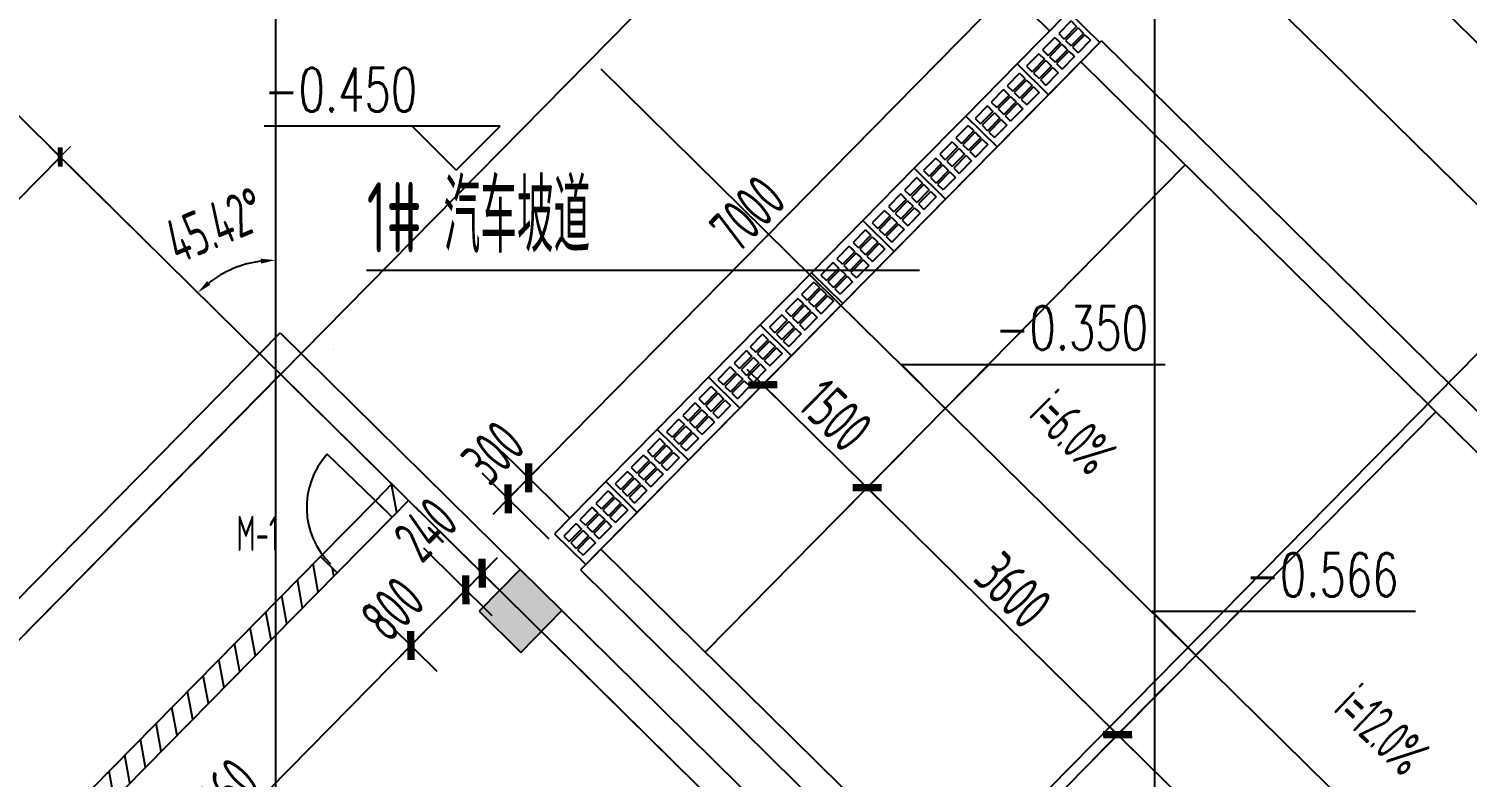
# Model space of a CAD drawing. Extents: x 1596194 to 1987057, y -212608 to 63160.
# Drawn here: x 1667505 to 1682232, y 40438 to 48097 of the extents above; entities that cross this region are included whole.
import ezdxf

# ---------------------------------------------------------------- set-up
doc = ezdxf.new("R2010")
doc.units = 0
doc.header["$LTSCALE"] = 100
doc.header["$MEASUREMENT"] = 0
doc.layers.get('0').update_dxf_attribs({"linetype": 'CONTINUOUS'})
doc.layers.get('DEFPOINTS').update_dxf_attribs({"linetype": 'CONTINUOUS'})
for name, color, linetype in [('_走道示意', 8, 'CONTINUOUS'), ('BALCONY', 6, 'CONTINUOUS'), ('COLUMN', 1, 'CONTINUOUS'), ('DOTE', 251, 'CONTINUOUS'), ('HA', 150, 'CONTINUOUS'), ('PUB_DIM', 3, 'CONTINUOUS'), ('PUB_TEXT', 30, 'CONTINUOUS'), ('SOLID_HATCH', 40, 'CONTINUOUS'), ('STAIR', 5, 'CONTINUOUS'), ('WALL', 2, 'CONTINUOUS'), ('WINDOW', 4, 'CONTINUOUS')]:
    doc.layers.add(name, color=color, linetype=linetype)
doc.layers.add('AXIS', color=3, linetype='CONTINUOUS', lineweight=9)
doc.styles.add('_TCH_DIM', font='SIMPLEX', dxfattribs={"bigfont": 'GBCBIG'})
doc.styles.add('DIM_FONT', font='SYSZ.shx', dxfattribs={"width": 0.7, "bigfont": 'SYFS.shx'})
doc.dimstyles.new('ANGL150', dxfattribs={"dimscale": 1.5, "dimtxt": 300, "dimasz": 100, "dimexe": 250, "dimexo": 300, "dimgap": 150, "dimtad": 1, "dimdec": 0, "dimzin": 0, "dimdsep": 46, "dimtxsty": 'DIM_FONT', "dimcen": 0.09, "dimclrt": 7, "dimazin": 2, "dimtfac": 1, "dimtdec": 0, "dimtix": 1, "dimtmove": 2, "dimatfit": 3, "dimfxl": 0, "dimtolj": 1, "dimtzin": 0, "dimarcsym": 0})
doc.dimstyles.new('DIMN-200', dxfattribs={"dimtxt": 300, "dimasz": 1, "dimexe": 250, "dimexo": 0, "dimgap": 150, "dimtad": 1, "dimdec": 0, "dimdsep": 46, "dimtxsty": 'DIM_FONT', "dimblk": '_DIMX', "dimcen": 2.5, "dimclrd": 3, "dimclre": 3, "dimclrt": 7, "dimadec": 0, "dimazin": 0, "dimtfac": 1, "dimtdec": 0, "dimtix": 1, "dimtmove": 2, "dimatfit": 3, "dimldrblk": '_DIMX', "dimfxl": 0, "dimtolj": 1, "dimtzin": 0, "dimarcsym": 0})
doc.dimstyles.new('DIMN150', dxfattribs={"dimscale": 1.5, "dimtxt": 300, "dimasz": 1, "dimexe": 250, "dimexo": 300, "dimgap": 30, "dimtad": 1, "dimdec": 0, "dimzin": 0, "dimdsep": 46, "dimtxsty": 'DIM_FONT', "dimblk": 'ARCHTICK', "dimcen": 0.09, "dimclrt": 7, "dimazin": 2, "dimtfac": 1, "dimtdec": 0, "dimtix": 1, "dimtmove": 2, "dimatfit": 3, "dimldrblk": 'DOT', "dimfxl": 0, "dimtolj": 1, "dimtzin": 0, "dimarcsym": 0})

# ---------------------------------------------------------------- blocks, each defined once
blk = doc.blocks.new('_archtick')
blk.add_line((-150, 0), (150, 0))
at = {"const_width": 50}
blk.add_lwpolyline([(-70, -70), (70, 70)], dxfattribs=at)
blk = doc.blocks.new('*D271')
at = {"layer": 'DEFPOINTS', "color": 0}
for p in [(1672623, 43502), (1673363, 42773), (1673153, 42559)]:
    blk.add_point(p, dxfattribs=at)
at = {"layer": 'PUB_DIM', "color": 0, "lineweight": -2}
for p, q in [((1673043, 43088), (1672356, 43765)), ((1672832, 42875), (1672146, 43551)), ((1672413, 43288), (1672623, 43502))]:
    blk.add_line(p, q, dxfattribs=at)
at = {"layer": 'PUB_DIM', "color": 0, "lineweight": -2, "xscale": 1.5, "yscale": 1.5, "zscale": 1.5}
for p, rotation in [((1672623, 43502), 45.42128490438709), ((1672413, 43288), 225.4212849043871)]:
    blk.add_blockref('_archtick', p, dxfattribs=dict(at, rotation=rotation))
at = {"layer": 'PUB_DIM', "color": 7, "insert": (1672259, 43761), "char_height": 450, "attachment_point": 5, "rotation": 45.4213, "style": 'DIM_FONT'}
blk.add_mtext('\\A1;300', dxfattribs=at)
blk = doc.blocks.new('_Dot')
at = {"color": 0, "linetype": 'ByBlock', "lineweight": -2}
blk.add_line((-0.5, 0), (-1, 0), dxfattribs=at)
at = {"color": 0, "linetype": 'ByBlock', "const_width": 0.5}
blk.add_lwpolyline([(-0.25, 0, 1), (0.25, 0, 1)], format="xyb", close=True, dxfattribs=at)
blk = doc.blocks.new('*D272')
at = {"layer": 'DEFPOINTS', "color": 0}
for p in [(1677536, 48488), (1678276, 47758), (1673363, 42773)]:
    blk.add_point(p, dxfattribs=at)
at = {"layer": 'PUB_DIM', "color": 0, "lineweight": -2}
for p, q in [((1677956, 48074), (1677269, 48751)), ((1672623, 43502), (1677536, 48488)), ((1673043, 43088), (1672356, 43765))]:
    blk.add_line(p, q, dxfattribs=at)
at = {"layer": 'PUB_DIM', "color": 0, "lineweight": -2, "xscale": 1.5, "yscale": 1.5, "zscale": 1.5}
for p, rotation in [((1677536, 48488), 45.42128490438655), ((1672623, 43502), 225.4212849043865)]:
    blk.add_blockref('_archtick', p, dxfattribs=dict(at, rotation=rotation))
at = {"layer": 'PUB_DIM', "color": 7, "insert": (1674865, 46207), "char_height": 450, "attachment_point": 5, "rotation": 45.4213, "style": 'DIM_FONT'}
blk.add_mtext('\\A1;7000', dxfattribs=at)
blk = doc.blocks.new('*D273')
at = {"layer": 'DEFPOINTS', "color": 0}
for p in [(1677747, 48701), (1678487, 47972), (1678276, 47758)]:
    blk.add_point(p, dxfattribs=at)
at = {"layer": 'PUB_DIM', "color": 0, "lineweight": -2}
for p, q in [((1678166, 48288), (1677480, 48965)), ((1677956, 48074), (1677269, 48751)), ((1677536, 48488), (1677747, 48701))]:
    blk.add_line(p, q, dxfattribs=at)
at = {"layer": 'PUB_DIM', "color": 0, "lineweight": -2, "xscale": 1.5, "yscale": 1.5, "zscale": 1.5}
for p, rotation in [((1677747, 48701), 45.42128490438992), ((1677536, 48488), 225.4212849043899)]:
    blk.add_blockref('_archtick', p, dxfattribs=dict(at, rotation=rotation))
at = {"layer": 'PUB_DIM', "color": 7, "insert": (1677386, 48918), "char_height": 450, "attachment_point": 5, "rotation": 45.4213, "style": 'DIM_FONT'}
blk.add_mtext('\\A1;300', dxfattribs=at)
blk = doc.blocks.new('*D328')
at = {"layer": 'DEFPOINTS', "color": 0}
for p in [(1671393, 43270), (1671224, 43099), (1672147, 42527)]:
    blk.add_point(p, dxfattribs=at)
at = {"layer": 'PUB_DIM', "color": 0, "lineweight": -2}
for p, q in [((1671713, 42954), (1672414, 42264)), ((1671545, 42784), (1672246, 42093)), ((1671979, 42356), (1672147, 42527))]:
    blk.add_line(p, q, dxfattribs=at)
at = {"layer": 'PUB_DIM', "color": 0, "lineweight": -2, "xscale": 1.5, "yscale": 1.5, "zscale": 1.5}
for p, rotation in [((1672147, 42527), 45.42128490432862), ((1671979, 42356), 225.4212849043286)]:
    blk.add_blockref('_archtick', p, dxfattribs=dict(at, rotation=rotation))
at = {"layer": 'PUB_DIM', "color": 7, "insert": (1671569, 42973), "char_height": 450, "attachment_point": 5, "rotation": 45.4213, "style": 'DIM_FONT'}
blk.add_mtext('\\A1;240', dxfattribs=at)
blk = doc.blocks.new('*D329')
at = {"layer": 'DEFPOINTS', "color": 0}
for p in [(1671224, 43099), (1670663, 42530), (1671979, 42356)]:
    blk.add_point(p, dxfattribs=at)
at = {"layer": 'PUB_DIM', "color": 0, "lineweight": -2}
for p, q in [((1671545, 42784), (1672246, 42093)), ((1671417, 41786), (1671979, 42356)), ((1670983, 42214), (1671684, 41523))]:
    blk.add_line(p, q, dxfattribs=at)
at = {"layer": 'PUB_DIM', "color": 0, "lineweight": -2, "xscale": 1.5, "yscale": 1.5, "zscale": 1.5}
for p, rotation in [((1671979, 42356), 45.42128490432641), ((1671417, 41786), 225.4212849043264)]:
    blk.add_blockref('_archtick', p, dxfattribs=dict(at, rotation=rotation))
at = {"layer": 'PUB_DIM', "color": 7, "insert": (1671229, 42160), "char_height": 450, "attachment_point": 5, "rotation": 45.4213, "style": 'DIM_FONT'}
blk.add_mtext('\\A1;800', dxfattribs=at)
blk = doc.blocks.new('*D330')
at = {"layer": 'DEFPOINTS', "color": 0}
for p in [(1670663, 42530), (1671417, 41786), (1667182, 38997)]:
    blk.add_point(p, dxfattribs=at)
at = {"layer": 'PUB_DIM', "color": 0, "lineweight": -2}
for p, q in [((1670983, 42214), (1671684, 41523)), ((1667936, 38253), (1671417, 41786)), ((1667502, 38681), (1668203, 37990))]:
    blk.add_line(p, q, dxfattribs=at)
at = {"layer": 'PUB_DIM', "color": 0, "lineweight": -2, "xscale": 1.5, "yscale": 1.5, "zscale": 1.5}
for p, rotation in [((1671417, 41786), 45.42128490432877), ((1667936, 38253), 225.4212849043288)]:
    blk.add_blockref('_archtick', p, dxfattribs=dict(at, rotation=rotation))
at = {"layer": 'PUB_DIM', "color": 7, "insert": (1669461, 40232), "char_height": 450, "attachment_point": 5, "rotation": 45.4213, "style": 'DIM_FONT'}
blk.add_mtext('\\A1;4960', dxfattribs=at)
blk = doc.blocks.new('*D1438')
at = {"layer": 'DEFPOINTS', "color": 0}
for p in [(1670030, 46029), (1669739, 45691), (1669021, 45607), (1670030, 44613)]:
    blk.add_point(p, dxfattribs=at)
at = {"layer": 'PUB_DIM', "color": 0}
for p, q in [((1670030, 45579), (1670030, 45354)), ((1669342, 45291), (1669502, 45133))]:
    blk.add_line(p, q, dxfattribs=at)
blk.add_arc((1670030, 44613), 1116, 97.7045, 127.7168, dxfattribs=at)
for points in [[(1669879, 45744), (1669882, 45694), (1670030, 45729)], [(1669364, 45477), (1669331, 45515), (1669235, 45397)]]:
    blk.add_solid(points, dxfattribs=at)
at = {"layer": 'PUB_DIM', "color": 7, "insert": (1669413, 46088), "char_height": 450, "attachment_point": 5, "rotation": 22.7106, "style": 'DIM_FONT'}
blk.add_mtext('\\A1;45.42°', dxfattribs=at)
blk = doc.blocks.new('*D1039')
at = {"layer": 'DEFPOINTS', "color": 0}
for p in [(1679453, 41686), (1683046, 38145), (1682246, 37334)]:
    blk.add_point(p, dxfattribs=at)
at = {"layer": 'PUB_DIM', "color": 0, "lineweight": -2}
for p, q in [((1679137, 41365), (1678389, 40607)), ((1678653, 40874), (1682246, 37334)), ((1682730, 37825), (1681983, 37066))]:
    blk.add_line(p, q, dxfattribs=at)
at = {"layer": 'PUB_DIM', "color": 0, "lineweight": -2, "xscale": 1.5, "yscale": 1.5, "zscale": 1.5}
for p, rotation in [((1678653, 40874), 135.4238443879346), ((1682246, 37334), 315.4238443879346)]:
    blk.add_blockref('_archtick', p, dxfattribs=dict(at, rotation=rotation))
at = {"layer": 'PUB_DIM', "color": 7, "insert": (1680661, 39319), "char_height": 450, "attachment_point": 5, "rotation": 315.4238, "style": 'DIM_FONT'}
blk.add_mtext('\\A1;5044', dxfattribs=at)
blk = doc.blocks.new('*D1040')
at = {"layer": 'DEFPOINTS', "color": 0}
for p in [(1676888, 44212), (1679453, 41686), (1678653, 40874)]:
    blk.add_point(p, dxfattribs=at)
at = {"layer": 'PUB_DIM', "color": 0, "lineweight": -2}
for p, q in [((1676572, 43892), (1675825, 43133)), ((1676088, 43401), (1678653, 40874)), ((1679137, 41365), (1678389, 40607))]:
    blk.add_line(p, q, dxfattribs=at)
at = {"layer": 'PUB_DIM', "color": 0, "lineweight": -2, "xscale": 1.5, "yscale": 1.5, "zscale": 1.5}
for p, rotation in [((1676088, 43401), 135.4238443879347), ((1678653, 40874), 315.4238443879347)]:
    blk.add_blockref('_archtick', p, dxfattribs=dict(at, rotation=rotation))
at = {"layer": 'PUB_DIM', "color": 7, "insert": (1677583, 42352), "char_height": 450, "attachment_point": 5, "rotation": 315.4238, "style": 'DIM_FONT'}
blk.add_mtext('\\A1;3600', dxfattribs=at)
blk = doc.blocks.new('*D1041')
at = {"layer": 'DEFPOINTS', "color": 0}
for p in [(1675820, 45265), (1676888, 44212), (1676088, 43401)]:
    blk.add_point(p, dxfattribs=at)
at = {"layer": 'PUB_DIM', "color": 0, "lineweight": -2}
for p, q in [((1675504, 44945), (1674757, 44186)), ((1675020, 44453), (1676088, 43401)), ((1676572, 43892), (1675825, 43133))]:
    blk.add_line(p, q, dxfattribs=at)
at = {"layer": 'PUB_DIM', "color": 0, "lineweight": -2, "xscale": 1.5, "yscale": 1.5, "zscale": 1.5}
for p, rotation in [((1675020, 44453), 135.4238443879341), ((1676088, 43401), 315.4238443879341)]:
    blk.add_blockref('_archtick', p, dxfattribs=dict(at, rotation=rotation))
at = {"layer": 'PUB_DIM', "color": 7, "insert": (1675766, 44142), "char_height": 450, "attachment_point": 5, "rotation": 315.4238, "style": 'DIM_FONT'}
blk.add_mtext('\\A1;1500', dxfattribs=at)
blk = doc.blocks.new('A$C4B905A97')
at = {"layer": 'BALCONY'}
for p, q in [((50, 365), (230, 365)), ((50, 285), (50, 365)), ((50, 310), (50, 340)), ((230, 285), (230, 365)), ((285, 365), (465, 365)), ((285, 285), (285, 365)), ((285, 310), (285, 340)), ((465, 285), (465, 365)), ((520, 285), (520, 365)), ((520, 365), (700, 365)), ((700, 285), (700, 365)), ((50, 285), (230, 285)), ((50, 185), (50, 265)), ((50, 265), (230, 265)), ((50, 210), (50, 240)), ((50, 185), (230, 185)), ((50, 165), (230, 165)), ((50, 165), (230, 165)), ((50, 85), (50, 165)), ((230, 185), (230, 265)), ((230, 85), (230, 165)), ((285, 285), (465, 285)), ((285, 185), (285, 265)), ((285, 265), (465, 265)), ((285, 210), (285, 240)), ((285, 185), (465, 185)), ((285, 165), (465, 165)), ((285, 165), (465, 165)), ((285, 85), (285, 165)), ((465, 185), (465, 265)), ((465, 85), (465, 165)), ((520, 285), (700, 285)), ((520, 265), (700, 265)), ((520, 185), (520, 265)), ((520, 185), (700, 185)), ((520, 85), (520, 165)), ((520, 165), (700, 165)), ((520, 165), (700, 165)), ((700, 185), (700, 265)), ((700, 85), (700, 165)), ((50, 110), (50, 140)), ((50, 85), (230, 85)), ((285, 110), (285, 140)), ((285, 85), (465, 85)), ((520, 85), (700, 85))]:
    blk.add_line(p, q, dxfattribs=at)
at = {"layer": 'WINDOW'}
blk.add_lwpolyline([(750, 0), (750, 450), (0, 450), (0, 0)], close=True, dxfattribs=at)
blk = doc.blocks.new('_fzh')
for p, q in [((-0.5, 0.5), (-0.5, -0.5)), ((0.5, 0.5), (-0.5, 0.5)), ((0.5, -0.5), (0.5, 0.5)), ((-0.5, -0.5), (0.5, -0.5))]:
    blk.add_line(p, q)
at = {"layer": 'SOLID_HATCH'}
blk.add_solid([(0.5, 0.5), (0.5, -0.5), (-0.5, 0.5), (-0.5, -0.5)], dxfattribs=at)
blk = doc.blocks.new('_DIMX')
blk.add_line((-150, 0), (150, 0))
at = {"const_width": 50}
blk.add_lwpolyline([(-70, -70), (70, 70)], dxfattribs=at)
blk = doc.blocks.new('*D21')
at = {"layer": 'AXIS', "color": 3, "lineweight": -2}
for p, q in [((1676237, 50808), (1677091, 51674)), ((1676986, 51566), (1683096, 45546)), ((1682349, 44786), (1683202, 45652))]:
    blk.add_line(p, q, dxfattribs=at)
at = {"layer": 'DEFPOINTS', "color": 0}
for p in [(1676237, 50808), (1683097, 45545), (1682349, 44786)]:
    blk.add_point(p, dxfattribs=at)
at = {"layer": 'AXIS', "color": 3, "lineweight": -2}
for p, rotation in [((1676985, 51567), 135.4212849041707), ((1683097, 45545), 315.4212849041706)]:
    blk.add_blockref('_DIMX', p, dxfattribs=dict(at, rotation=rotation))
at = {"layer": 'AXIS', "color": 7, "insert": (1680332, 48851), "char_height": 375, "attachment_point": 5, "rotation": 315.4213, "style": 'DIM_FONT'}
blk.add_mtext('\\A1;8580', dxfattribs=at)
blk = doc.blocks.new('*D20')
at = {"layer": 'AXIS', "color": 3, "lineweight": -2}
for p, q in [((1668658, 45966), (1667720, 46889)), ((1667826, 46783), (1663616, 42511)), ((1664446, 41692), (1663509, 42616))]:
    blk.add_line(p, q, dxfattribs=at)
at = {"layer": 'DEFPOINTS', "color": 0}
for p in [(1668658, 45966), (1663616, 42510), (1664446, 41692)]:
    blk.add_point(p, dxfattribs=at)
at = {"layer": 'AXIS', "color": 3, "lineweight": -2}
for p, rotation in [((1667827, 46784), 45.42128490417022), ((1663616, 42510), 225.4212849041702)]:
    blk.add_blockref('_DIMX', p, dxfattribs=dict(at, rotation=rotation))
at = {"layer": 'AXIS', "color": 7, "insert": (1665426, 44938), "char_height": 375, "attachment_point": 5, "rotation": 45.4213, "style": 'DIM_FONT'}
blk.add_mtext('\\A1;6000', dxfattribs=at)
blk = doc.blocks.new('M_A2ZXL')
blk.add_line((-0.472, 0), (-0.472, -1))
blk.add_arc((-0.5, 0), 1, 271.6231, 0)
blk = doc.blocks.new('*D19')
at = {"layer": 'AXIS', "color": 3, "lineweight": -2}
for p, q in [((1668658, 45966), (1666881, 47717)), ((1666987, 47611), (1648039, 28382)), ((1649708, 26735), (1647931, 28487))]:
    blk.add_line(p, q, dxfattribs=at)
at = {"layer": 'DEFPOINTS', "color": 0}
for p in [(1668658, 45966), (1648038, 28381), (1649708, 26735)]:
    blk.add_point(p, dxfattribs=at)
at = {"layer": 'AXIS', "color": 3, "lineweight": -2}
for p, rotation in [((1666987, 47611), 45.42128490416862), ((1648038, 28381), 225.4212849041686)]:
    blk.add_blockref('_DIMX', p, dxfattribs=dict(at, rotation=rotation))
at = {"layer": 'AXIS', "color": 7, "insert": (1657218, 38287), "char_height": 375, "attachment_point": 5, "rotation": 45.4213, "style": 'DIM_FONT'}
blk.add_mtext('\\A1;26998', dxfattribs=at)
blk = doc.blocks.new('*D24')
at = {"layer": 'AXIS', "color": 3, "lineweight": -2}
for p, q in [((1676237, 50808), (1677918, 52514)), ((1677814, 52407), (1691260, 39156)), ((1689685, 37556), (1691366, 39262))]:
    blk.add_line(p, q, dxfattribs=at)
at = {"layer": 'DEFPOINTS', "color": 0}
for p in [(1676237, 50808), (1691261, 39156), (1689685, 37556)]:
    blk.add_point(p, dxfattribs=at)
at = {"layer": 'AXIS', "color": 3, "lineweight": -2}
for p, rotation in [((1677813, 52407), 135.4212849041683), ((1691261, 39156), 315.4212849041683)]:
    blk.add_blockref('_DIMX', p, dxfattribs=dict(at, rotation=rotation))
at = {"layer": 'AXIS', "color": 7, "insert": (1684828, 46076), "char_height": 375, "attachment_point": 5, "rotation": 315.4213, "style": 'DIM_FONT'}
blk.add_mtext('\\A1;18880', dxfattribs=at)

msp = doc.modelspace()

# ---------------------------------------------------------------- hatches: boundary and pattern name
at = {"layer": 'HA'}
h = msp.add_hatch(dxfattribs=at)
h.set_pattern_fill('普通砖', color=256, scale=150, angle=10, style=0)
h.set_pattern_definition([(280.4213, (1670576.15, 42783.46), (184.407, 33.916), [])])
h.paths.add_polyline_path([(1665152.443, 37279.401), (1665323.392, 37110.948), (1670662.874, 42529.533), (1670491.925, 42697.986)])
h.paths.add_polyline_path([(1671224.385, 43099.363), (1671392.838, 43270.311), (1671221.889, 43438.765), (1671053.436, 43267.816)])

# ---------------------------------------------------------------- linework, layer by layer
at = {"layer": '_走道示意', "linetype": 'Continuous'}
for p, q in [((1670620.471, 44825.067), (1670620.515, 44825.113)), ((1670620.5, 44811.609), (1670620.545, 44811.655))]:
    msp.add_line(p, q, dxfattribs=at)
at = {"layer": 'AXIS'}
msp.add_line((1668657.657, 45965.563), (1666132.319, 48454.035), dxfattribs=at)
at = {"layer": 'DOTE'}
for p, q in [((1670030.206, 55662.2), (1670030.206, -36126.938)), ((1677813.148, 52407.236), (1642155.981, 16221.814)), ((1679030.206, 50334.236), (1679030.206, -36126.938)), ((1683924.569, 46385.033), (1650123.23, 12082.933)), ((1668657.657, 45965.563), (1684127.184, 30721.869))]:
    msp.add_line(p, q, dxfattribs=at)
at = {"layer": 'PUB_DIM'}
for p, q in [((1672331.339, 47099.719), (1669916.292, 47099.719)), ((1671881.339, 46649.719), (1671431.339, 47099.719)), ((1671881.339, 46649.719), (1672331.339, 47099.719)), ((1676888.352, 44212.601), (1676438.352, 44662.601)), ((1676438.352, 44662.601), (1679138.352, 44662.601)), ((1676888.352, 44212.601), (1677338.352, 44662.601)), ((1679452.728, 41685.948), (1679002.728, 42135.948)), ((1679002.728, 42135.948), (1681702.728, 42135.948)), ((1679452.728, 41685.948), (1679902.728, 42135.948))]:
    msp.add_line(p, q, dxfattribs=at)
for points in [[(1678680.125, 42960.73, 0, 0, 0), (1677852.717, 43787.478, 120, 0, 0), (1677534.392, 44105.548, 0, 0, 0)], [(1681954.449, 39886.588, 0, 0, 0), (1680961.576, 40837.619, 120, 0, 0), (1680636.604, 41148.895, 0, 0, 0)]]:
    msp.add_lwpolyline(points, format="xyseb", dxfattribs=at)
at = {"layer": 'PUB_TEXT'}
msp.add_line((1676623.071, 45623.691), (1670961.09, 45623.691), dxfattribs=at)
at = {"layer": 'STAIR'}
msp.add_line((1673362.676, 47687.095), (1683044.308, 38146.8), dxfattribs=at)
at = {"layer": 'WALL'}
for p, q in [((1678486.954, 47971.978), (1673152.889, 42558.89)), ((1678486.954, 47971.978), (1678486.954, 47971.978)), ((1678486.954, 47971.978), (1685750.939, 40814.037)), ((1678276.388, 47758.292), (1685538.838, 40601.862)), ((1665867.78, 40712.318), (1670079.111, 44986.039)), ((1670079.111, 44986.039), (1672536.501, 42564.524)), ((1666081.466, 40501.751), (1670082.23, 44561.786)), ((1670082.23, 44561.786), (1672325.934, 42350.837)), ((1671221.889, 43438.765), (1671053.436, 43267.816)), ((1671053.436, 43267.816), (1671224.385, 43099.363)), ((1671392.838, 43270.311), (1671224.385, 43099.363)), ((1673363.456, 42772.576), (1680571.245, 35670.01)), ((1670491.925, 42697.986), (1665152.443, 37279.401)), ((1670491.925, 42697.986), (1670662.874, 42529.533)), ((1670662.874, 42529.533), (1665323.392, 37110.948)), ((1673152.889, 42558.89), (1680359.406, 35457.577)), ((1672963.873, 42143.39), (1683551.698, 31710.131)), ((1672753.306, 41929.704), (1675908.737, 38820.338))]:
    msp.add_line(p, q, dxfattribs=at)
at = {"layer": 'WINDOW'}
for p, q in [((1679344.818, 46705.459), (1674431.886, 41719.743)), ((1681909.051, 44178.66), (1676996.119, 39192.944)), ((1670491.925, 42697.986), (1671053.436, 43267.816)), ((1670662.874, 42529.533), (1671224.385, 43099.363))]:
    msp.add_line(p, q, dxfattribs=at)

# ---------------------------------------------------------------- block references
at = {"layer": 'COLUMN', "xscale": 600, "yscale": 600, "zscale": 600, "rotation": 45.42128490434942}
msp.add_blockref('_fzh', (1672539.62, 42140.271), dxfattribs=at)
at = {"layer": 'WINDOW', "rotation": 225.421284903395}
for p in [(1678150.355, 48271.52), (1677623.939, 47737.305), (1677097.522, 47203.089), (1676571.106, 46668.874), (1676044.69, 46134.659), (1675518.273, 45600.444), (1674991.857, 45066.229), (1674465.441, 44532.014), (1673939.024, 43997.799), (1673412.608, 43463.583)]:
    msp.add_blockref('A$C4B905A97', p, dxfattribs=at)
at = {"layer": 'WINDOW', "xscale": -804.9999999999999, "yscale": -804.9999999999999, "zscale": 804.9999999999999, "rotation": 45.96654326724737}
msp.add_blockref('M_A2ZXL', (1670875.512, 42910.098), dxfattribs=at)

# ---------------------------------------------------------------- texts
at = {"layer": 'PUB_TEXT'}
for s, height, style, width, p in [('-0.450', 446.25, '_TCH_DIM', 0.705882, (1669916.292, 47249.719)), ('汽车坡道', 744.0945, 'DIM_FONT', 0.7, (1671752.866, 45806.969)), ('1#', 720, 'DIM_FONT', 0.65625, (1670965.366, 45806.969)), ('-0.350', 446.25, '_TCH_DIM', 0.705882, (1677398.352, 44812.601)), ('M-1', 360, 'DIM_FONT', 0.65625, (1669630.83, 42753.256)), ('-0.566', 446.25, '_TCH_DIM', 0.705882, (1679962.728, 42285.948))]:
    msp.add_text(s, height=height, dxfattribs=dict(at, style=style, width=width)).set_placement(p)
at = {"layer": 'PUB_TEXT', "style": 'DIM_FONT', "width": 0.65625}
for s, rotation, p in [('i=6.0%', 315.0228946, (1677728.273, 44138.006)), ('i=12.0%', 316.2330979, (1680847.55, 41123.591))]:
    msp.add_text(s, height=420, rotation=rotation, dxfattribs=at).set_placement(p)

# ---------------------------------------------------------------- dimensions: what is measured, and where the dimension line sits
at = {"layer": 'AXIS'}
for p1, p2, distance, picture, middle in [((1676237.307, 50808.049), (1689685.282, 37556.394), 2245.145, '*D24', (1684827.918, 46076.499)), ((1676237.307, 50808.049), (1682348.728, 44785.846), 1065.589, '*D21', (1680331.724, 48851.042)), ((1668657.657, 45965.563), (1649708.246, 26735.42), -2344.88, '*D19', (1657217.634, 38287.118)), ((1668657.657, 45965.563), (1664446.326, 41691.842), -1166.05, '*D20', (1665426.339, 44937.922))]:
    dim = msp.add_aligned_dim(p1=p1, p2=p2, distance=distance, dimstyle='DIMN-200', override={"dimtxt": 375, "dimexe": 150, "dimgap": 200, "dimzin": 0, "dimblk1": '_DIMX', "dimblk2": '_DIMX', "dimsah": 1, "dimcen": 200, "dimclrt": 7}, dxfattribs=at)
    dim.commit()
    dim.dimension.update_dxf_attribs({"geometry": picture, "text_midpoint": middle})
at = {"layer": 'PUB_DIM'}
for base, p1, p2, picture, middle in [((1677746.835, 48701.292), (1678276.388, 47758.292), (1678486.954, 47971.978), '*D273', (1677385.97, 48917.922)), ((1672623.337, 43501.89), (1673152.889, 42558.89), (1673363.456, 42772.576), '*D271', (1672259.457, 43760.557)), ((1672147.244, 42526.919), (1671224.385, 43099.363), (1671392.838, 43270.311), '*D328', (1671569.017, 42973.188)), ((1671978.791, 42355.97), (1670662.874, 42529.533), (1671224.385, 43099.363), '*D329', (1671229.339, 42159.585))]:
    dim = msp.add_linear_dim(base=base, p1=p1, p2=p2, angle=45.4212849, dimstyle='DIMN150', dxfattribs=at)
    dim.commit()
    dim.dimension.update_dxf_attribs({"geometry": picture, "text_midpoint": middle, "dimtype": 129})
for p1, p2, distance, picture, middle in [((1673363.456, 42772.576), (1678276.388, 47758.292), 1039.075, '*D272', (1674864.59, 46206.819)), ((1675819.748, 45265.257), (1676888.225, 44212.472), -1139.741, '*D1041', (1675766.112, 44142.228)), ((1676888.225, 44212.472), (1679452.57, 41685.788), -1139.741, '*D1040', (1677582.524, 42352.493)), ((1667181.507, 38996.59), (1670662.874, 42529.533), -1059.132, '*D330', (1669461.384, 40231.74)), ((1679452.57, 41685.788), (1683045.733, 38145.396), -1139.741, '*D1039', (1680661.278, 39318.956))]:
    dim = msp.add_aligned_dim(p1=p1, p2=p2, distance=distance, dimstyle='DIMN150', dxfattribs=at)
    dim.commit()
    dim.dimension.update_dxf_attribs({"geometry": picture, "text_midpoint": middle})
dim = msp.add_angular_dim_3p(base=(1669738.633, 45690.645), center=(1670030.206, 44613.051), p1=(1670030.206, 46029.395), p2=(1669021.363, 45607.167), dimstyle='ANGL150', override={"dimdec": 2, "dimazin": 0}, dxfattribs=at)
dim.commit()
dim.dimension.update_dxf_attribs({"geometry": '*D1438', "text_midpoint": (1669413.066, 46087.601)})

doc.saveas('drawing.dxf')
